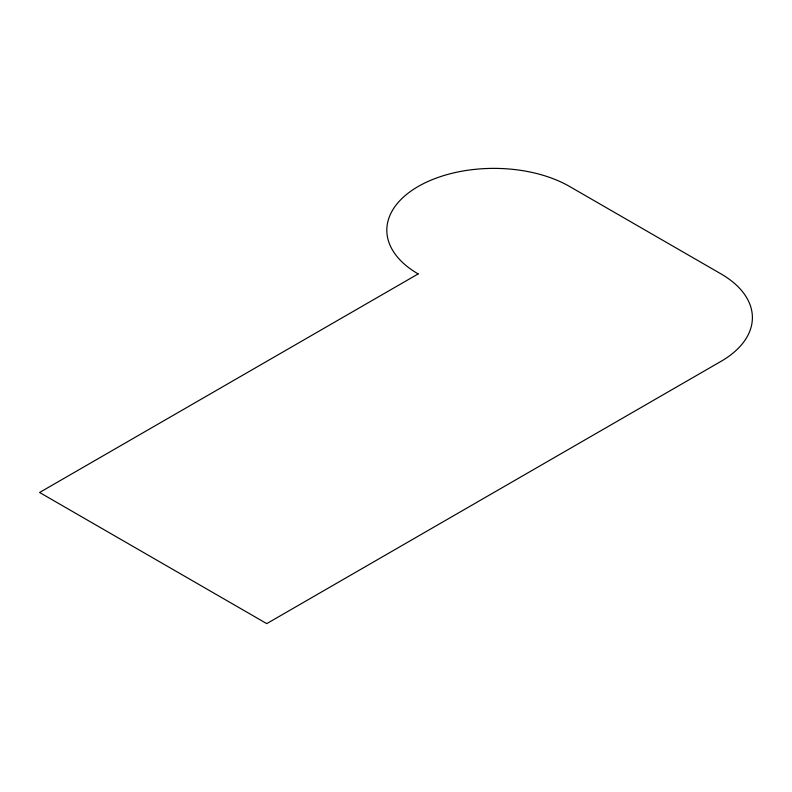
<?xml version="1.0" encoding="UTF-8"?>
<svg xmlns="http://www.w3.org/2000/svg" width="792" height="792" viewBox="0 0 792 792"><rect width="100%" height="100%" fill="white"/><g stroke="black" fill="none" stroke-linecap="round" stroke-linejoin="round"><path stroke-width="1.19" d="M418.176 273.913L39.6 492.485L266.746 623.621L721.037 361.34A107.078 61.826 0 0 0 721.037 273.913L569.606 186.486A107.078 61.826 0 0 0 418.176 186.486A107.078 61.826 0 0 0 418.176 273.913"/></g></svg>
